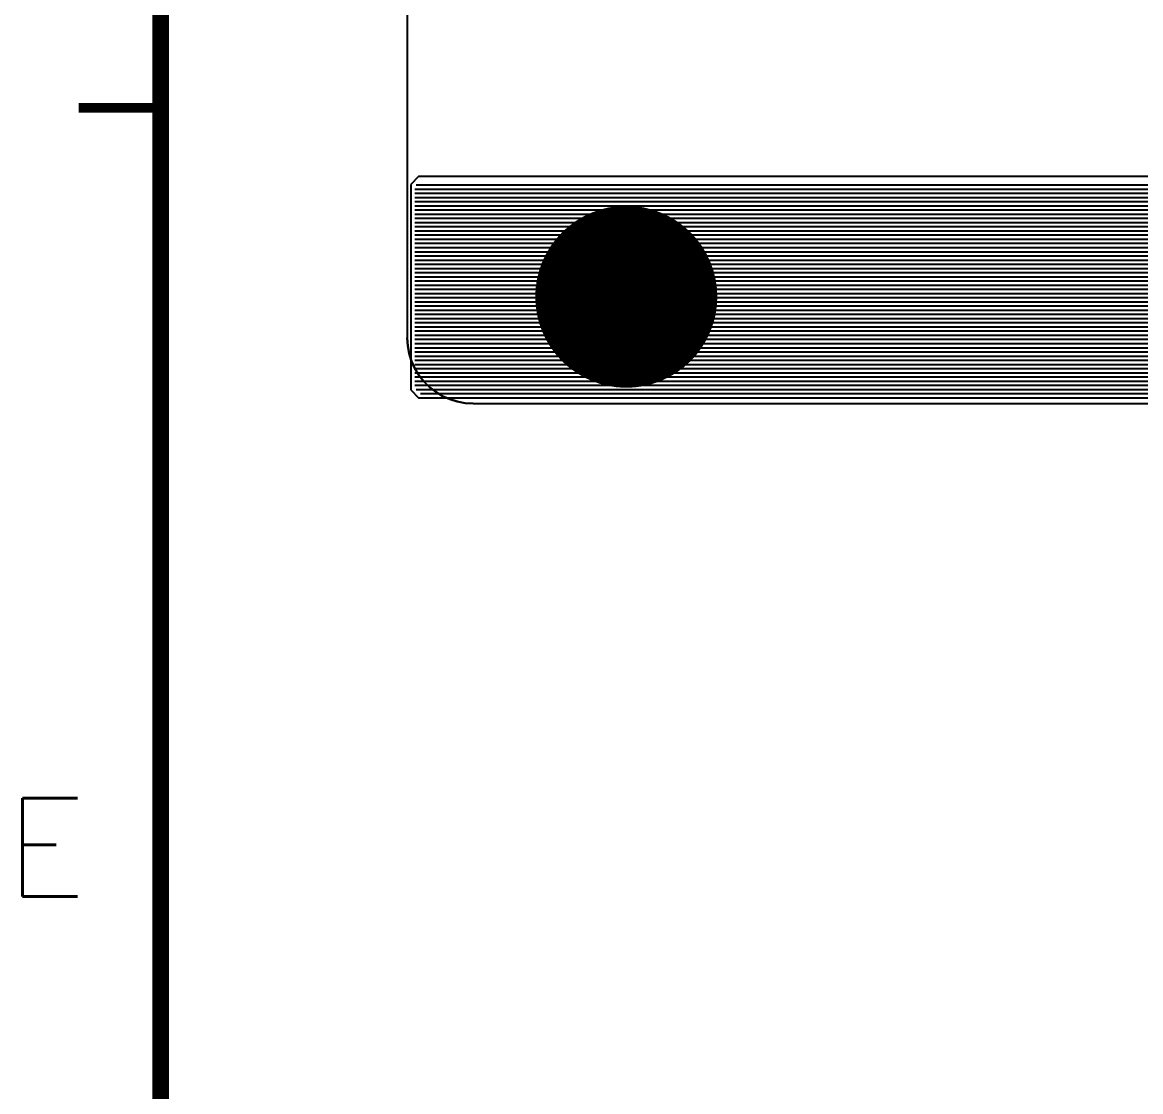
# Model space of a CAD drawing. Extents: x 295 to 953, y 10 to 290.
# Drawn here: x 487.77 to 521.78, y 75.07 to 107.6 of the extents above; entities that cross this region are included whole.
import ezdxf
from ezdxf.enums import TextEntityAlignment as Align

# ---------------------------------------------------------------- set-up
doc = ezdxf.new("R2010")
doc.units = 0
doc.header["$LTSCALE"] = 5
doc.header["$MEASUREMENT"] = 0
doc.layers.get('0').update_dxf_attribs({"linetype": 'CONTINUOUS', "lineweight": 25})
for name, color, linetype in [('DV-ABPB-A4_GND', 1, 'CONTINUOUS'), ('문자', 4, 'CONTINUOUS'), ('테두리', 3, 'CONTINUOUS')]:
    doc.layers.add(name, color=color, linetype=linetype)
doc.styles.get("Standard").update_dxf_attribs({"font": 'simplex.shx'})

# ---------------------------------------------------------------- blocks, each defined once
blk = doc.blocks.new('C')
at = {"layer": '테두리'}
for points, const_width in [([(15, 285), (15, 15), (405, 15), (405, 285), (15, 285)], 0.5), ([(12.5, 105), (15, 105)], 0.3)]:
    blk.add_lwpolyline(points, dxfattribs=dict(at, const_width=const_width))
at = {"layer": '문자'}
blk.add_text('E', height=3, dxfattribs=at).set_placement((11.5, 82.5), align=Align.MIDDLE)

msp = doc.modelspace()

# ---------------------------------------------------------------- linework, layer by layer
at = {"const_width": 2.77}
msp.add_lwpolyline([(504.753, 99.251, 1), (507.522, 99.251, 1)], format="xyb", close=True, dxfattribs=at)
at = {"layer": 'DV-ABPB-A4_GND', "color": 7}
for p, q in [((499.478, 223.003), (499.478, 98.002)), ((499.478, 223.003), (499.478, 98.002)), ((499.823, 102.909), (499.582, 102.665)), ((874.051, 102.909), (499.823, 102.909)), ((499.582, 102.665), (499.582, 96.419)), ((499.709, 102.528), (874.168, 102.528)), ((499.709, 102.401), (874.168, 102.401)), ((499.749, 102.655), (874.125, 102.655)), ((499.709, 102.274), (874.168, 102.274)), ((499.709, 102.147), (874.168, 102.147)), ((499.709, 102.02), (874.168, 102.02)), ((499.709, 101.893), (874.168, 101.893)), ((499.709, 101.766), (874.168, 101.766)), ((499.709, 101.639), (874.168, 101.639)), ((499.709, 101.512), (874.168, 101.512)), ((499.709, 101.385), (874.168, 101.385)), ((499.709, 101.258), (874.168, 101.258)), ((499.709, 101.131), (874.168, 101.131)), ((499.709, 101.004), (874.168, 101.004)), ((499.709, 100.877), (874.168, 100.877)), ((499.709, 100.75), (874.168, 100.75)), ((499.709, 100.623), (874.168, 100.623)), ((499.709, 100.496), (874.168, 100.496)), ((499.709, 100.369), (874.168, 100.369)), ((499.709, 100.242), (874.168, 100.242)), ((499.709, 100.115), (874.168, 100.115)), ((499.709, 99.988), (874.168, 99.988)), ((499.709, 99.861), (874.168, 99.861)), ((499.709, 99.734), (874.168, 99.734)), ((499.709, 99.607), (874.168, 99.607)), ((499.709, 99.48), (874.168, 99.48)), ((499.709, 99.353), (874.168, 99.353)), ((499.709, 99.226), (874.168, 99.226)), ((499.709, 99.099), (874.168, 99.099)), ((499.709, 98.972), (874.168, 98.972)), ((499.709, 98.845), (874.168, 98.845)), ((499.709, 98.718), (874.168, 98.718)), ((499.709, 98.591), (874.168, 98.591)), ((499.709, 98.464), (874.168, 98.464)), ((499.709, 98.337), (874.168, 98.337)), ((499.493, 97.76), (499.478, 98.002)), ((499.478, 98.002), (499.493, 97.76)), ((499.709, 98.21), (874.168, 98.21)), ((499.709, 98.083), (874.168, 98.083)), ((499.709, 97.956), (874.168, 97.956)), ((499.536, 97.524), (499.493, 97.76)), ((499.493, 97.76), (499.536, 97.524)), ((499.709, 97.829), (874.168, 97.829)), ((499.709, 97.702), (874.168, 97.702)), ((499.61, 97.293), (499.536, 97.524)), ((499.536, 97.524), (499.61, 97.293)), ((499.709, 97.072), (499.61, 97.293)), ((499.61, 97.293), (499.709, 97.072)), ((499.709, 97.575), (874.168, 97.575)), ((499.709, 97.448), (874.168, 97.448)), ((499.709, 97.321), (874.168, 97.321)), ((499.709, 97.194), (874.168, 97.194)), ((499.833, 96.866), (499.709, 97.072)), ((499.709, 97.072), (499.833, 96.866)), ((499.709, 97.067), (874.168, 97.067)), ((499.709, 96.94), (874.168, 96.94)), ((499.709, 96.813), (874.168, 96.813)), ((499.709, 96.686), (874.168, 96.686)), ((499.98, 96.676), (499.833, 96.866)), ((499.833, 96.866), (499.98, 96.676)), ((500.153, 96.505), (499.98, 96.676)), ((499.98, 96.676), (500.153, 96.505)), ((499.582, 96.419), (499.823, 96.178)), ((499.709, 96.559), (874.168, 96.559)), ((499.749, 96.432), (874.125, 96.432)), ((499.876, 96.305), (873.998, 96.305)), ((500.341, 96.356), (500.153, 96.505)), ((500.153, 96.505), (500.341, 96.356)), ((500.549, 96.231), (500.341, 96.356)), ((500.341, 96.356), (500.549, 96.231)), ((499.823, 96.178), (874.051, 96.178)), ((500.77, 96.132), (500.549, 96.231)), ((500.549, 96.231), (500.77, 96.132)), ((500.999, 96.061), (500.77, 96.132)), ((500.77, 96.132), (500.999, 96.061)), ((501.238, 96.018), (500.999, 96.061)), ((500.999, 96.061), (501.238, 96.018)), ((501.479, 96.003), (501.238, 96.018)), ((501.238, 96.018), (501.479, 96.003)), ((501.479, 96.003), (871.618, 96.003)), ((501.479, 96.003), (871.618, 96.003))]:
    msp.add_line(p, q, dxfattribs=at)

# ---------------------------------------------------------------- block references
msp.add_blockref('C', (476.978, 0))

doc.saveas('drawing.dxf')
